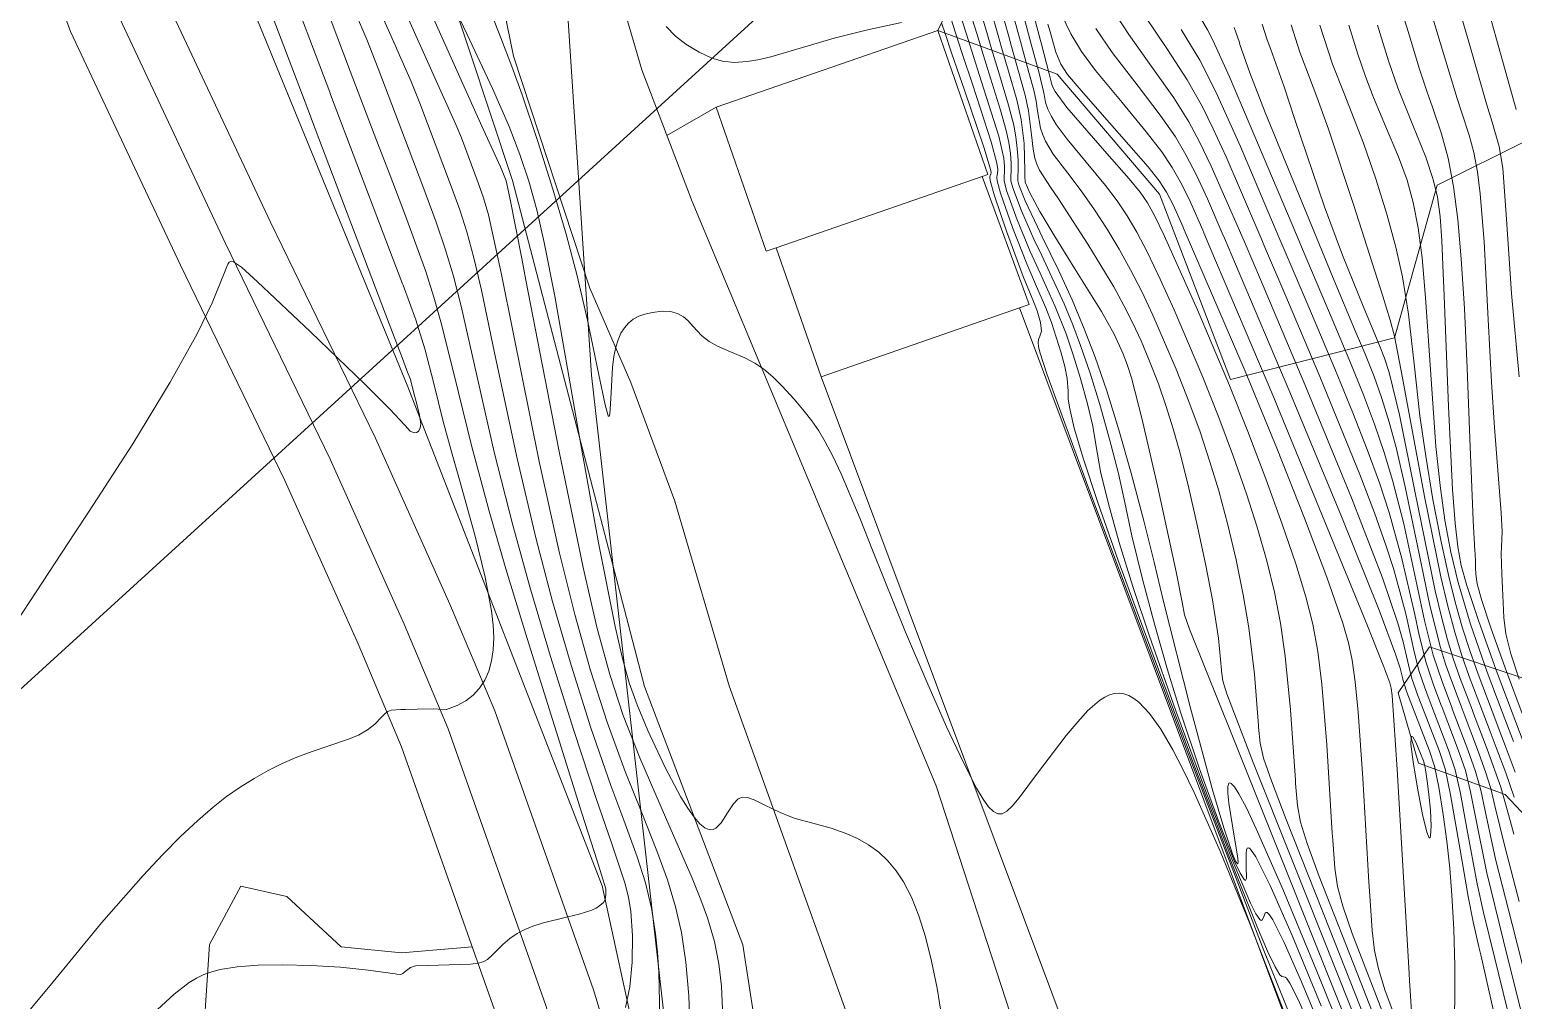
# Model space of a CAD drawing. Header units: metres. Extents: x 1233805 to 1234355, y 654698 to 655114.
# Drawn here: x 1234215.41 to 1234259.91, y 654955.97 to 654985.1 of the extents above; entities that cross this region are included whole.
import ezdxf

# ---------------------------------------------------------------- set-up
doc = ezdxf.new("R2010")
doc.units = ezdxf.units.M

msp = doc.modelspace()

# ---------------------------------------------------------------- linework, layer by layer
at = {"layer": 'ИИ_ГОРИЗОНТАЛИ_ОСН', "lineweight": 0}
for points, elevation in [([(1234223.021, 654986.897), (1234224.413, 654983.223), (1234224.437, 654983.159), (1234226.018, 654978.992), (1234226.287, 654978.279), (1234226.595, 654977.47), (1234226.611, 654977.429), (1234226.992, 654976.396), (1234227.267, 654975.522), (1234227.532, 654974.485), (1234227.817, 654973.346), (1234228.103, 654972.292), (1234228.304, 654971.591), (1234228.779, 654969.899), (1234229.079, 654968.67), (1234229.263, 654967.656), (1234229.311, 654967.233), (1234229.33, 654966.862), (1234229.317, 654966.493), (1234229.268, 654966.156), (1234229.183, 654965.851), (1234229.063, 654965.578), (1234228.909, 654965.339), (1234228.719, 654965.132), (1234228.496, 654964.96), (1234228.231, 654964.815), (1234227.917, 654964.704), (1234227.798, 654964.693), (1234227.661, 654964.707), (1234227.538, 654964.722), (1234227.037, 654964.71), (1234226.681, 654964.695), (1234226.545, 654964.696), (1234226.257, 654964.679), (1234226.159, 654964.642), (1234226.072, 654964.58), (1234225.968, 654964.469), (1234225.766, 654964.259), (1234225.544, 654964.089), (1234225.271, 654963.934), (1234224.947, 654963.795), (1234224.445, 654963.626), (1234223.882, 654963.439), (1234223.425, 654963.267), (1234222.987, 654963.078), (1234222.564, 654962.87), (1234222.142, 654962.633), (1234221.727, 654962.372), (1234221.319, 654962.084), (1234220.917, 654961.77), (1234220.443, 654961.362), (1234219.935, 654960.885), (1234219.393, 654960.339), (1234218.816, 654959.723), (1234217.569, 654958.3), (1234216.024, 654956.419), (1234215.818, 654956.164), (1234214.561, 654954.642)], 22.5), ([(1234226.434, 654986.188), (1234227.699, 654983.361), (1234227.796, 654983.147), (1234228.197, 654982.254), (1234228.36, 654981.857), (1234228.869, 654980.508), (1234229.029, 654980.052), (1234229.17, 654979.545), (1234229.565, 654977.756), (1234229.914, 654976.013), (1234230.699, 654972.138), (1234231.307, 654969.387), (1234231.766, 654967.549), (1234232.239, 654965.87), (1234232.738, 654964.316), (1234233.276, 654962.837), (1234233.751, 654961.653), (1234234.228, 654960.457), (1234234.542, 654959.585), (1234234.784, 654958.778), (1234234.96, 654958.012), (1234235.097, 654957.117), (1234235.185, 654956.106), (1234235.226, 654954.98)], 24.5), ([(1234257.291, 654986.17), (1234257.653, 654984.942), (1234258.225, 654983.032), (1234258.379, 654982.576), (1234258.59, 654981.933), (1234258.727, 654981.413), (1234258.837, 654980.839), (1234258.924, 654980.175), (1234259.039, 654978.744), (1234259.161, 654976.404), (1234259.256, 654974.519), (1234259.345, 654973.167), (1234259.471, 654971.622), (1234259.552, 654970.605), (1234259.575, 654970.042), (1234259.562, 654969.573), (1234259.553, 654969.373), (1234259.573, 654968.773), (1234259.594, 654968.344), (1234259.602, 654968.119), (1234259.633, 654967.46), (1234259.693, 654966.967), (1234259.836, 654966.372), (1234260.092, 654965.611)], 38.5), ([(1234258.139, 654986.246), (1234258.606, 654984.624), (1234259.111, 654982.871), (1234259.281, 654982.328), (1234259.494, 654981.594), (1234259.601, 654980.945), (1234259.712, 654979.412), (1234259.864, 654977.181), (1234260.089, 654974.679)], 39), ([(1234258.987, 654986.323), (1234259.74, 654983.638), (1234259.996, 654982.71)], 39.5), ([(1234224.282, 654985.814), (1234224.993, 654983.938), (1234225.005, 654983.907), (1234225.025, 654983.853), (1234225.822, 654981.757), (1234226.193, 654980.802), (1234226.193, 654980.802), (1234226.69, 654979.514), (1234227.294, 654977.84), (1234227.537, 654977.075), (1234227.749, 654976.333), (1234228.142, 654974.746), (1234228.662, 654972.627), (1234229.197, 654970.649), (1234229.698, 654968.926), (1234230.334, 654966.826), (1234231.979, 654961.586), (1234232.438, 654960.154), (1234232.691, 654959.322), (1234232.694, 654959.152), (1234232.669, 654959.001), (1234232.62, 654958.907), (1234232.515, 654958.815), (1234232.407, 654958.741), (1234232.278, 654958.679), (1234231.898, 654958.56), (1234231.559, 654958.482), (1234230.785, 654958.291), (1234230.502, 654958.199), (1234230.264, 654958.101), (1234230.034, 654957.978), (1234229.816, 654957.828), (1234229.607, 654957.652), (1234229.375, 654957.421), (1234229.281, 654957.324), (1234229.141, 654957.201), (1234229.013, 654957.129), (1234228.86, 654957.086), (1234228.632, 654957.06), (1234227.358, 654957.016), (1234227.357, 654957.016), (1234226.989, 654957.003), (1234226.837, 654956.96), (1234226.678, 654956.834), (1234226.609, 654956.773), (1234226.544, 654956.747), (1234226.427, 654956.761), (1234226.377, 654956.77), (1234225.565, 654956.882), (1234224.734, 654956.968), (1234223.843, 654957.021), (1234222.997, 654957.041), (1234222.262, 654957.026), (1234221.638, 654956.977), (1234221.127, 654956.894), (1234220.871, 654956.827), (1234220.637, 654956.743), (1234220.416, 654956.638), (1234220.199, 654956.509), (1234219.745, 654956.16), (1234219.117, 654955.576)], 23), ([(1234244.23, 654985.727), (1234244.462, 654984.921), (1234244.562, 654984.561), (1234244.77, 654983.854), (1234245.017, 654982.996), (1234245.151, 654982.405), (1234245.239, 654981.682), (1234245.262, 654980.861), (1234245.26, 654980.708), (1234245.267, 654980.523), (1234245.412, 654980.203), (1234245.713, 654979.642), (1234246.127, 654978.942), (1234246.766, 654977.921), (1234247.56, 654976.645), (1234247.944, 654975.966), (1234248.204, 654975.397), (1234248.336, 654975.049), (1234248.461, 654974.655), (1234248.774, 654973.445), (1234249.241, 654971.407), (1234249.798, 654968.834), (1234249.984, 654967.923), (1234250.047, 654967.544), (1234250.047, 654967.54), (1234250.202, 654967.109), (1234251.12, 654964.819), (1234251.431, 654964.046), (1234255.463, 654953.969)], 29), ([(1234244.518, 654985.821), (1234244.779, 654984.893), (1234244.859, 654984.597), (1234245.074, 654983.845), (1234245.272, 654983.139), (1234245.376, 654982.664), (1234245.464, 654981.943), (1234245.511, 654981.515), (1234245.561, 654981.242), (1234245.619, 654981.06), (1234245.702, 654980.883), (1234246.036, 654980.373), (1234246.275, 654980.025), (1234247.156, 654978.667), (1234247.928, 654977.381), (1234248.233, 654976.825), (1234248.502, 654976.293), (1234248.748, 654975.759), (1234249.003, 654975.154), (1234249.268, 654974.475), (1234249.495, 654973.826), (1234249.713, 654973.126), (1234249.928, 654972.352), (1234250.181, 654971.341), (1234250.445, 654970.19), (1234250.693, 654969.02), (1234250.89, 654967.991), (1234251.069, 654966.837), (1234251.158, 654965.878), (1234251.159, 654965.853), (1234251.197, 654965.562), (1234251.316, 654965.17), (1234252.111, 654963.108), (1234253.283, 654960.174), (1234255.897, 654953.6)], 29.5), ([(1234245.1, 654985.984), (1234245.415, 654984.82), (1234245.454, 654984.669), (1234245.688, 654983.793), (1234245.824, 654983.246), (1234245.839, 654983.151), (1234245.885, 654982.914), (1234245.952, 654982.711), (1234246.057, 654982.494), (1234246.203, 654982.259), (1234246.532, 654981.819), (1234247.104, 654981.126), (1234247.685, 654980.424), (1234248.035, 654979.962), (1234248.331, 654979.518), (1234248.619, 654979.024), (1234248.938, 654978.412), (1234249.323, 654977.614), (1234249.742, 654976.692), (1234250.602, 654974.668), (1234251.079, 654973.462), (1234251.52, 654972.282), (1234251.908, 654971.174), (1234252.235, 654970.167), (1234252.525, 654969.16), (1234252.752, 654968.221), (1234252.931, 654967.289), (1234253.074, 654966.304), (1234253.235, 654964.693), (1234253.378, 654962.583), (1234253.384, 654962.478), (1234253.437, 654961.815), (1234253.533, 654961.317), (1234253.728, 654960.678), (1234254.093, 654959.685), (1234255.336, 654956.51), (1234256.763, 654952.862)], 30.5), ([(1234245.394, 654986.054), (1234245.733, 654984.776), (1234245.751, 654984.706), (1234245.988, 654983.779), (1234246.048, 654983.538), (1234246.05, 654983.522), (1234246.087, 654983.394), (1234246.168, 654983.243), (1234246.523, 654982.767), (1234247.718, 654981.388), (1234248.389, 654980.624), (1234248.723, 654980.221), (1234248.944, 654979.904), (1234249.153, 654979.528), (1234249.443, 654978.928), (1234250.445, 654976.697), (1234251.401, 654974.425), (1234251.951, 654973.039), (1234252.491, 654971.617), (1234252.983, 654970.259), (1234253.388, 654969.074), (1234253.694, 654968.083), (1234253.899, 654967.263), (1234254.047, 654966.443), (1234254.166, 654965.461), (1234254.317, 654963.642), (1234254.485, 654960.986), (1234254.496, 654960.791), (1234254.557, 654959.943), (1234254.641, 654959.391), (1234254.798, 654958.798), (1234255.084, 654957.973), (1234256.146, 654955.211)], 31), ([(1234247.834, 654985.796), (1234248.38, 654984.952), (1234249.111, 654983.929), (1234249.735, 654983.057), (1234250.183, 654982.333), (1234250.502, 654981.734), (1234250.853, 654981.005), (1234251.769, 654978.915), (1234251.867, 654978.684), (1234252.329, 654977.603), (1234253.663, 654974.457), (1234255.063, 654971.049), (1234255.988, 654968.655), (1234256.447, 654967.29), (1234256.605, 654966.727), (1234256.737, 654966.168), (1234256.766, 654966.04), (1234256.869, 654965.634), (1234256.976, 654965.316), (1234257.044, 654965.141), (1234257.173, 654964.807), (1234257.685, 654963.47), (1234257.865, 654962.923), (1234258.028, 654962.136), (1234258.315, 654960.493), (1234258.559, 654959.091), (1234258.706, 654958.329), (1234258.882, 654957.575), (1234258.94, 654957.339), (1234259.314, 654955.701)], 33), ([(1234225.151, 654985.667), (1234225.527, 654984.809), (1234225.869, 654983.937), (1234227.207, 654980.404), (1234227.606, 654979.328), (1234227.878, 654978.525), (1234228.123, 654977.704), (1234228.354, 654976.807), (1234228.756, 654975.032), (1234229.348, 654972.418), (1234229.9, 654970.228), (1234230.416, 654968.376), (1234231.035, 654966.294), (1234231.732, 654964.068), (1234232.411, 654962.003), (1234232.852, 654960.732), (1234233.271, 654959.47), (1234233.373, 654959.055), (1234233.439, 654958.643), (1234233.492, 654957.905), (1234233.482, 654957.115), (1234233.411, 654956.379), (1234233.284, 654955.761)], 23.5), ([(1234227.52, 654985.435), (1234228.973, 654982.208), (1234229.531, 654980.982), (1234229.606, 654980.817), (1234229.701, 654980.56), (1234229.815, 654980.059), (1234230.17, 654978.231), (1234230.293, 654977.584), (1234231.29, 654972.442), (1234232.011, 654968.966), (1234232.428, 654967.169), (1234232.814, 654965.747), (1234233.216, 654964.517), (1234233.709, 654963.254), (1234234.486, 654961.471), (1234235.285, 654959.634), (1234235.543, 654958.988), (1234235.74, 654958.444), (1234235.95, 654957.736), (1234236.086, 654957.068), (1234236.16, 654956.396), (1234236.2, 654955.476)], 25), ([(1234228.313, 654985.417), (1234228.534, 654984.952), (1234229.29, 654983.339), (1234229.791, 654982.192), (1234230.116, 654981.356), (1234230.383, 654980.552), (1234230.622, 654979.692), (1234230.849, 654978.718), (1234231.166, 654977.1), (1234231.615, 654974.532), (1234231.872, 654973.043), (1234232.476, 654969.703), (1234232.974, 654967.189), (1234233.194, 654966.231), (1234233.397, 654965.503), (1234233.63, 654964.837), (1234233.952, 654964.068), (1234234.471, 654962.958), (1234234.945, 654962.073), (1234235.154, 654961.735), (1234235.344, 654961.467), (1234235.513, 654961.271), (1234235.662, 654961.148), (1234235.75, 654961.106), (1234235.835, 654961.09), (1234235.917, 654961.102), (1234235.998, 654961.141), (1234236.155, 654961.296), (1234236.346, 654961.596), (1234236.522, 654961.873), (1234236.66, 654962.015), (1234236.79, 654962.066), (1234236.946, 654962.057), (1234237.139, 654961.99), (1234237.444, 654961.839), (1234237.939, 654961.598), (1234238.375, 654961.433), (1234238.905, 654961.285), (1234239.456, 654961.134), (1234239.868, 654960.993), (1234240.239, 654960.83), (1234240.57, 654960.64), (1234240.878, 654960.414), (1234241.155, 654960.154), (1234241.404, 654959.858), (1234241.624, 654959.525), (1234241.861, 654959.063), (1234242.08, 654958.512), (1234242.281, 654957.873), (1234242.464, 654957.149), (1234242.628, 654956.339), (1234242.771, 654955.452)], 25.5), ([(1234234.507, 654985.2), (1234234.786, 654984.903), (1234235.096, 654984.662), (1234235.494, 654984.429), (1234235.871, 654984.248), (1234236.193, 654984.152), (1234236.542, 654984.116), (1234236.935, 654984.142), (1234237.255, 654984.198), (1234237.643, 654984.289), (1234238.766, 654984.612), (1234239.542, 654984.841), (1234240.505, 654985.088), (1234241.567, 654985.314)], 26.5), ([(1234242.758, 654985.308), (1234242.875, 654984.986), (1234243.076, 654984.38), (1234243.451, 654983.281), (1234244.032, 654981.571), (1234244.225, 654980.945), (1234244.25, 654980.817), (1234244.239, 654980.758), (1234244.234, 654980.751), (1234244.213, 654980.688), (1234244.224, 654980.572), (1234244.349, 654980.11), (1234244.712, 654979.056), (1234245.214, 654977.698), (1234245.517, 654976.941), (1234245.628, 654976.663), (1234245.733, 654976.309), (1234245.762, 654976.056), (1234245.714, 654975.904), (1234245.673, 654975.808), (1234245.659, 654975.71), (1234245.669, 654975.598), (1234245.711, 654975.427), (1234245.923, 654974.772), (1234247.111, 654971.511), (1234250.125, 654963.475), (1234252.426, 654957.468), (1234253.27, 654955.39)], 26.5), ([(1234243.041, 654985.448), (1234243.196, 654984.974), (1234243.374, 654984.416), (1234243.701, 654983.434), (1234244.255, 654981.738), (1234244.425, 654981.097), (1234244.452, 654980.906), (1234244.444, 654980.778), (1234244.436, 654980.749), (1234244.422, 654980.669), (1234244.431, 654980.568), (1234244.533, 654980.193), (1234244.893, 654979.163), (1234245.32, 654978.07), (1234245.645, 654977.321), (1234245.894, 654976.752), (1234246.064, 654976.316), (1234246.344, 654975.433), (1234246.458, 654974.988), (1234246.53, 654974.631), (1234246.558, 654974.255), (1234246.565, 654974.027), (1234246.597, 654973.777), (1234246.741, 654973.147), (1234247.019, 654972.216), (1234247.456, 654970.907), (1234248.056, 654969.205), (1234249.108, 654966.326), (1234250.334, 654963.048), (1234251.434, 654960.178), (1234252.229, 654958.178), (1234252.541, 654957.446), (1234252.766, 654956.973), (1234252.914, 654956.737), (1234252.967, 654956.691), (1234253.022, 654956.678), (1234253.068, 654956.669), (1234253.109, 654956.639), (1234253.215, 654956.49), (1234253.461, 654955.996), (1234253.837, 654955.141)], 27), ([(1234243.287, 654985.674), (1234243.512, 654984.969), (1234243.671, 654984.452), (1234243.966, 654983.54), (1234244.479, 654981.904), (1234244.627, 654981.243), (1234244.653, 654980.996), (1234244.648, 654980.799), (1234244.64, 654980.741), (1234244.639, 654980.567), (1234244.716, 654980.275), (1234245.033, 654979.39), (1234245.426, 654978.443), (1234245.722, 654977.796), (1234246.175, 654976.791), (1234246.5, 654975.969), (1234246.715, 654975.339), (1234246.931, 654974.629), (1234247.138, 654973.876), (1234247.299, 654973.206), (1234247.405, 654972.596), (1234247.536, 654971.845), (1234247.769, 654970.873), (1234248.093, 654969.715), (1234248.505, 654968.387), (1234249.001, 654966.899), (1234249.793, 654964.658), (1234250.688, 654962.239), (1234251.484, 654960.189), (1234252.033, 654958.888), (1234252.194, 654958.567), (1234252.308, 654958.4), (1234252.348, 654958.372), (1234252.38, 654958.376), (1234252.432, 654958.487), (1234252.474, 654958.591), (1234252.498, 654958.609), (1234252.526, 654958.607), (1234252.602, 654958.54), (1234252.704, 654958.383), (1234253.041, 654957.705), (1234253.558, 654956.53), (1234254.247, 654954.871)], 27.5), ([(1234243.945, 654985.626), (1234244.145, 654984.943), (1234244.265, 654984.525), (1234244.503, 654983.745), (1234244.775, 654982.84), (1234244.927, 654982.238), (1234244.992, 654981.885), (1234245.035, 654981.533), (1234245.057, 654981.186), (1234245.057, 654980.84), (1234245.053, 654980.72), (1234245.053, 654980.568), (1234245.084, 654980.44), (1234245.273, 654979.961), (1234245.637, 654979.188), (1234245.786, 654978.887), (1234246.283, 654977.866), (1234246.683, 654976.991), (1234247.046, 654976.126), (1234247.372, 654975.276), (1234247.721, 654974.258), (1234248.084, 654973.091), (1234248.456, 654971.787), (1234248.835, 654970.357), (1234249.138, 654969.125), (1234249.413, 654967.979), (1234250.218, 654964.783), (1234250.89, 654962.288), (1234251.228, 654961.148), (1234251.491, 654960.367), (1234251.58, 654960.153), (1234251.636, 654960.071), (1234251.651, 654960.08), (1234251.656, 654960.123), (1234251.64, 654960.309), (1234251.54, 654960.9), (1234251.377, 654961.885), (1234251.348, 654962.185), (1234251.349, 654962.384), (1234251.382, 654962.486), (1234251.411, 654962.498), (1234251.449, 654962.484), (1234251.548, 654962.379), (1234251.681, 654962.171), (1234251.906, 654961.744), (1234252.201, 654961.123), (1234252.999, 654959.307), (1234254.063, 654956.746), (1234255.286, 654953.695)], 28.5), ([(1234248.878, 654985.489), (1234249.538, 654984.501), (1234250.131, 654983.6), (1234250.588, 654982.783), (1234250.913, 654982.123), (1234251.296, 654981.285), (1234252.341, 654978.862), (1234252.484, 654978.525), (1234253.061, 654977.171), (1234254.112, 654974.69), (1234255.307, 654971.756), (1234255.747, 654970.601), (1234256.09, 654969.632), (1234256.315, 654968.93), (1234256.513, 654968.242), (1234256.685, 654967.569), (1234256.858, 654966.8), (1234256.927, 654966.485), (1234257.083, 654965.866), (1234257.246, 654965.379), (1234257.392, 654964.998), (1234257.474, 654964.785), (1234257.974, 654963.478), (1234258.17, 654962.893), (1234258.33, 654962.183), (1234258.524, 654961.126), (1234258.834, 654959.464), (1234259.021, 654958.609), (1234259.359, 654957.226), (1234259.73, 654955.716)], 33.5), ([(1234250.556, 654985.402), (1234250.736, 654985.1), (1234250.899, 654984.786), (1234251.399, 654983.685), (1234253.279, 654979.253), (1234253.719, 654978.207), (1234254.48, 654976.409), (1234255.009, 654975.157), (1234255.424, 654974.14), (1234255.755, 654973.265), (1234256.045, 654972.414), (1234256.294, 654971.585), (1234256.627, 654970.268), (1234257.02, 654968.453), (1234257.25, 654967.375), (1234257.512, 654966.33), (1234257.785, 654965.505), (1234258.076, 654964.74), (1234258.083, 654964.72), (1234258.55, 654963.494), (1234258.78, 654962.842), (1234258.935, 654962.277), (1234259.068, 654961.654), (1234259.384, 654960.211), (1234259.878, 654958.256), (1234260.53, 654955.694)], 34.5), ([(1234245.956, 654985.268), (1234246.017, 654985.039), (1234246.196, 654984.43), (1234246.345, 654984.064), (1234246.539, 654983.759), (1234246.887, 654983.342), (1234247.515, 654982.635), (1234248.966, 654980.98), (1234249.293, 654980.567), (1234249.515, 654980.228), (1234249.712, 654979.845), (1234250.01, 654979.173), (1234250.015, 654979.162), (1234250.073, 654979.028), (1234251.866, 654974.848), (1234252.821, 654972.539), (1234253.655, 654970.441), (1234254.322, 654968.67), (1234254.801, 654967.288), (1234254.974, 654966.704), (1234255.085, 654966.18), (1234255.173, 654965.533), (1234255.258, 654964.617), (1234255.396, 654962.642), (1234255.584, 654959.52), (1234255.609, 654959.104), (1234255.677, 654958.072), (1234255.749, 654957.465), (1234255.868, 654956.919), (1234256.074, 654956.262), (1234256.899, 654954.055)], 31.5), ([(1234247.393, 654985.134), (1234247.883, 654984.415), (1234248.659, 654983.402), (1234249.326, 654982.538), (1234249.777, 654981.882), (1234250.092, 654981.347), (1234250.408, 654980.736), (1234250.737, 654980.027), (1234251.185, 654978.993), (1234251.249, 654978.843), (1234251.583, 654978.066), (1234253.215, 654974.224), (1234254.759, 654970.487), (1234255.886, 654967.679), (1234256.376, 654966.365), (1234256.515, 654965.94), (1234256.598, 654965.624), (1234256.604, 654965.596), (1234256.706, 654965.252), (1234256.72, 654965.217), (1234256.873, 654964.829), (1234257.397, 654963.462), (1234257.552, 654962.996), (1234257.677, 654962.369), (1234257.81, 654961.55), (1234257.92, 654960.744), (1234258.008, 654959.934), (1234258.074, 654959.127), (1234258.129, 654958.105), (1234258.161, 654957.007), (1234258.164, 654955.985), (1234258.138, 654955.296)], 32.5), ([(1234251.545, 654985.163), (1234251.592, 654985.021), (1234251.696, 654984.712), (1234251.713, 654984.659), (1234252.012, 654983.801), (1234252.469, 654982.615), (1234254.49, 654977.69), (1234255.204, 654975.99), (1234255.457, 654975.39), (1234255.74, 654974.688), (1234255.973, 654974.034), (1234256.191, 654973.327), (1234256.396, 654972.561), (1234256.667, 654971.384), (1234257.035, 654969.612), (1234257.411, 654967.82), (1234257.727, 654966.562), (1234257.882, 654966.057), (1234258.055, 654965.568), (1234258.376, 654964.718), (1234258.406, 654964.641), (1234258.839, 654963.502), (1234259.082, 654962.826), (1234259.237, 654962.324), (1234259.362, 654961.81), (1234259.659, 654960.584), (1234260.088, 654958.933)], 35), ([(1234252.383, 654985.262), (1234252.528, 654984.796), (1234252.636, 654984.507), (1234253.037, 654983.39), (1234253.364, 654982.406), (1234254.252, 654979.783), (1234254.794, 654978.335), (1234255.43, 654976.758), (1234255.813, 654975.842), (1234255.905, 654975.624), (1234256.053, 654975.244), (1234256.189, 654974.809), (1234256.498, 654973.538), (1234256.961, 654971.251), (1234257.572, 654968.265), (1234257.758, 654967.481), (1234257.941, 654966.794), (1234258.122, 654966.204), (1234258.324, 654965.631), (1234258.677, 654964.695), (1234258.721, 654964.581), (1234259.127, 654963.511), (1234259.539, 654962.372), (1234259.823, 654961.37), (1234259.934, 654960.957)], 35.5), ([(1234254.115, 654985.241), (1234254.494, 654984.062), (1234254.837, 654983.19), (1234255.418, 654981.699), (1234255.791, 654980.622), (1234256.119, 654979.563), (1234256.387, 654978.577), (1234256.589, 654977.682), (1234256.773, 654976.566), (1234256.941, 654975.069), (1234257.113, 654973.513), (1234257.285, 654972.298), (1234257.503, 654971), (1234257.748, 654969.729), (1234257.999, 654968.596), (1234258.189, 654967.847), (1234258.392, 654967.139), (1234258.608, 654966.471), (1234258.864, 654965.758), (1234259.278, 654964.65), (1234259.573, 654963.881), (1234259.673, 654963.621), (1234259.965, 654962.822)], 36.5), ([(1234254.98, 654985.233), (1234255.248, 654984.363), (1234255.477, 654983.696), (1234255.723, 654983.062), (1234256.083, 654982.205), (1234256.467, 654981.287), (1234256.725, 654980.583), (1234256.91, 654979.917), (1234257.058, 654979.157), (1234257.177, 654978.258), (1234257.284, 654977.059), (1234257.41, 654975.185), (1234257.594, 654972.596), (1234257.715, 654971.426), (1234257.862, 654970.381), (1234258.04, 654969.425), (1234258.257, 654968.508), (1234258.628, 654967.256), (1234259.133, 654965.821), (1234259.579, 654964.628), (1234259.919, 654963.741)], 37), ([(1234255.841, 654985.236), (1234256.173, 654984.167), (1234256.454, 654983.354), (1234256.898, 654982.24), (1234257.286, 654981.272), (1234257.51, 654980.603), (1234257.635, 654980.072), (1234257.716, 654979.493), (1234257.768, 654978.776), (1234257.818, 654977.556), (1234257.825, 654977.361), (1234257.967, 654973.797), (1234258.092, 654971.303), (1234258.165, 654970.292), (1234258.245, 654969.584), (1234258.351, 654969.017), (1234258.516, 654968.419), (1234258.865, 654967.37), (1234259.403, 654965.884), (1234259.88, 654964.606), (1234260.213, 654963.736)], 37.5)]:
    msp.add_lwpolyline(points, dxfattribs=dict(at, elevation=elevation))
at = {"layer": 'ИИ_ГОРИЗОНТАЛИ_УТОЛЩ', "lineweight": 0}
for points, elevation in [([(1234221.759, 654987.98), (1234223.834, 654982.507), (1234223.87, 654982.412), (1234226.197, 654976.277), (1234226.592, 654975.233), (1234226.718, 654974.902), (1234226.73, 654974.873), (1234226.83, 654974.604), (1234226.887, 654974.389), (1234226.966, 654974.083), (1234226.993, 654973.984), (1234227.108, 654973.535), (1234227.142, 654973.262), (1234227.128, 654973.15), (1234227.087, 654973.067), (1234227.022, 654973.016), (1234226.94, 654973.004), (1234226.829, 654973.057), (1234226.665, 654973.232), (1234226.656, 654973.243), (1234226.229, 654973.705), (1234225.456, 654974.472), (1234223.834, 654976.033), (1234222.242, 654977.536), (1234221.762, 654977.969), (1234221.525, 654978.133), (1234221.453, 654978.149), (1234221.398, 654978.127), (1234221.353, 654978.065), (1234221.301, 654977.941), (1234221.252, 654977.811), (1234220.887, 654976.902), (1234220.44, 654975.974), (1234219.63, 654974.523), (1234218.509, 654972.67), (1234217.198, 654970.647), (1234216.769, 654969.999), (1234214.827, 654967.039)], 22), ([(1234225.355, 654986.925), (1234226.411, 654984.544), (1234226.425, 654984.514), (1234226.854, 654983.55), (1234227.115, 654982.897), (1234228.038, 654980.456), (1234228.318, 654979.69), (1234228.524, 654979.035), (1234228.733, 654978.252), (1234228.96, 654977.282), (1234229.357, 654975.403), (1234230.032, 654972.232), (1234230.604, 654969.808), (1234231.098, 654967.943), (1234231.652, 654966.035), (1234232.248, 654964.149), (1234232.844, 654962.42), (1234233.229, 654961.382), (1234233.634, 654960.277), (1234233.881, 654959.494), (1234234.063, 654958.739), (1234234.187, 654957.963), (1234234.243, 654957.417), (1234234.283, 654956.813), (1234234.313, 654955.468)], 24), ([(1234229.188, 654985.775), (1234229.544, 654984.856), (1234229.875, 654983.999), (1234230.183, 654983.146), (1234230.658, 654981.74), (1234231.108, 654980.312), (1234231.501, 654978.962), (1234231.832, 654977.713), (1234232.142, 654976.388), (1234232.488, 654974.738), (1234232.676, 654973.842), (1234232.768, 654973.512), (1234232.795, 654973.491), (1234232.815, 654973.56), (1234232.842, 654974.035), (1234232.895, 654974.958), (1234232.937, 654975.297), (1234232.992, 654975.573), (1234233.059, 654975.796), (1234233.146, 654975.99), (1234233.251, 654976.158), (1234233.376, 654976.298), (1234233.518, 654976.412), (1234233.681, 654976.501), (1234233.866, 654976.568), (1234234.089, 654976.617), (1234234.388, 654976.651), (1234234.636, 654976.642), (1234234.846, 654976.587), (1234235.026, 654976.486), (1234235.149, 654976.376), (1234235.311, 654976.196), (1234235.564, 654975.922), (1234235.795, 654975.739), (1234236.045, 654975.602), (1234236.434, 654975.435), (1234236.86, 654975.252), (1234237.163, 654975.092), (1234237.431, 654974.909), (1234237.705, 654974.678), (1234237.988, 654974.398), (1234238.339, 654974.011), (1234238.647, 654973.655), (1234238.872, 654973.367), (1234239.079, 654973.064), (1234239.276, 654972.733), (1234239.502, 654972.301), (1234239.751, 654971.775), (1234240.324, 654970.424), (1234240.695, 654969.486), (1234241.685, 654967.022), (1234242.321, 654965.526), (1234242.916, 654964.182), (1234243.418, 654963.111), (1234243.815, 654962.338), (1234244.01, 654962.006), (1234244.173, 654961.777), (1234244.318, 654961.634), (1234244.453, 654961.567), (1234244.584, 654961.572), (1234244.724, 654961.646), (1234244.884, 654961.795), (1234245.094, 654962.045), (1234245.616, 654962.746), (1234246.503, 654963.92), (1234246.848, 654964.333), (1234247.156, 654964.665), (1234247.504, 654964.973), (1234247.657, 654965.072), (1234247.804, 654965.141), (1234247.949, 654965.18), (1234248.092, 654965.188), (1234248.236, 654965.167), (1234248.38, 654965.116), (1234248.529, 654965.031), (1234248.682, 654964.915), (1234248.999, 654964.582), (1234249.337, 654964.11), (1234249.7, 654963.494), (1234250.004, 654962.91), (1234250.342, 654962.208), (1234251.118, 654960.449), (1234252.02, 654958.243), (1234253.153, 654955.332)], 26), ([(1234243.535, 654985.894), (1234243.828, 654984.959), (1234243.968, 654984.489), (1234244.234, 654983.641), (1234244.533, 654982.688), (1234244.703, 654982.071), (1234244.78, 654981.715), (1234244.831, 654981.387), (1234244.855, 654981.089), (1234244.853, 654980.82), (1234244.846, 654980.732), (1234244.846, 654980.568), (1234244.9, 654980.358), (1234245.157, 654979.665), (1234245.531, 654978.815), (1234245.767, 654978.322), (1234246.437, 654976.872), (1234246.701, 654976.24), (1234246.936, 654975.623), (1234247.219, 654974.796), (1234247.509, 654973.854), (1234247.802, 654972.813), (1234248.067, 654971.781), (1234248.258, 654970.914), (1234248.474, 654969.912), (1234248.795, 654968.606), (1234249.16, 654967.235), (1234249.546, 654965.89), (1234249.945, 654964.593), (1234250.505, 654962.918), (1234251.081, 654961.324), (1234251.555, 654960.143), (1234251.723, 654959.784), (1234251.836, 654959.599), (1234251.883, 654959.573), (1234251.909, 654959.626), (1234251.905, 654960.002), (1234251.896, 654960.385), (1234251.909, 654960.488), (1234251.935, 654960.543), (1234251.977, 654960.551), (1234252.033, 654960.509), (1234252.192, 654960.277), (1234252.621, 654959.414), (1234253.278, 654957.918), (1234254.155, 654955.808)], 28), ([(1234244.808, 654985.906), (1234245.097, 654984.859), (1234245.157, 654984.633), (1234245.383, 654983.813), (1234245.527, 654983.288), (1234245.6, 654982.955), (1234245.643, 654982.668), (1234245.735, 654982.148), (1234245.799, 654981.943), (1234245.882, 654981.75), (1234246.116, 654981.364), (1234246.548, 654980.79), (1234246.98, 654980.224), (1234247.355, 654979.692), (1234247.728, 654979.118), (1234248.089, 654978.516), (1234248.433, 654977.897), (1234248.768, 654977.243), (1234249.105, 654976.534), (1234249.802, 654974.911), (1234250.183, 654973.943), (1234250.517, 654973.029), (1234250.815, 654972.137), (1234251.081, 654971.259), (1234251.355, 654970.242), (1234251.602, 654969.189), (1234251.814, 654968.143), (1234251.982, 654967.147), (1234252.153, 654965.761), (1234252.268, 654964.222), (1234252.272, 654964.166), (1234252.317, 654963.688), (1234252.424, 654963.243), (1234252.658, 654962.558), (1234253.102, 654961.396), (1234254.421, 654958.066), (1234256.33, 654953.231)], 30), ([(1234256.444, 654986.072), (1234256.767, 654985.018), (1234257.092, 654983.946), (1234257.34, 654983.193), (1234257.478, 654982.809), (1234257.762, 654981.979), (1234257.958, 654981.242), (1234258.118, 654980.394), (1234258.247, 654979.406), (1234258.352, 654978.225), (1234258.447, 654976.731), (1234258.533, 654974.94), (1234258.622, 654972.575), (1234258.648, 654971.857), (1234258.709, 654970.375), (1234258.763, 654969.463), (1234258.769, 654969.38), (1234258.775, 654969.117), (1234258.775, 654969.053), (1234258.782, 654968.937), (1234258.791, 654968.777), (1234258.791, 654968.759), (1234258.829, 654968.467), (1234258.959, 654967.999), (1234259.244, 654967.154), (1234259.713, 654965.845), (1234260.18, 654964.583)], 38), ([(1234246.373, 654985.532), (1234246.644, 654984.973), (1234246.964, 654984.45), (1234247.385, 654983.879), (1234248.178, 654982.917), (1234248.906, 654982.039), (1234249.372, 654981.431), (1234249.686, 654980.96), (1234249.961, 654980.476), (1234250.227, 654979.929), (1234250.598, 654979.081), (1234250.632, 654979.003), (1234250.815, 654978.578), (1234252.705, 654974.13), (1234255.501, 654967.311), (1234256.033, 654965.981), (1234256.209, 654965.504), (1234256.248, 654965.344), (1234256.277, 654965.122), (1234256.43, 654962.9), (1234256.788, 654956.773), (1234256.8, 654956.559), (1234256.855, 654955.642)], 32), ([(1234249.948, 654985.109), (1234250.509, 654984.188), (1234250.994, 654983.234), (1234251.729, 654981.593), (1234252.885, 654978.878), (1234253.101, 654978.366), (1234253.778, 654976.772), (1234254.56, 654974.924), (1234255.103, 654973.606), (1234255.534, 654972.503), (1234255.897, 654971.504), (1234256.192, 654970.608), (1234256.574, 654969.23), (1234256.955, 654967.546), (1234257.088, 654966.93), (1234257.298, 654966.098), (1234257.515, 654965.442), (1234257.742, 654964.847), (1234257.775, 654964.762), (1234258.262, 654963.486), (1234258.475, 654962.866), (1234258.632, 654962.23), (1234258.788, 654961.433), (1234259.109, 654959.838), (1234259.617, 654957.754), (1234260.13, 654955.705)], 34), ([(1234253.25, 654985.25), (1234253.511, 654984.429), (1234253.69, 654983.96), (1234254.023, 654983.085), (1234254.369, 654982.111), (1234255.122, 654979.851), (1234256.002, 654977.105), (1234256.221, 654976.386), (1234256.349, 654975.908), (1234256.592, 654974.655), (1234256.632, 654974.431), (1234257.247, 654971.091), (1234257.74, 654968.684), (1234257.949, 654967.799), (1234258.157, 654967.021), (1234258.363, 654966.349), (1234258.594, 654965.694), (1234258.978, 654964.673), (1234259.22, 654964.041), (1234259.403, 654963.563), (1234259.688, 654962.8), (1234259.938, 654962.071)], 36), ([(1234257.425, 654961.683), (1234257.445, 654961.205), (1234257.433, 654960.912), (1234257.415, 654960.853), (1234257.39, 654960.851), (1234257.32, 654961.022), (1234257.194, 654961.548), (1234257.039, 654962.341), (1234256.909, 654963.128), (1234256.844, 654963.662), (1234256.847, 654963.859), (1234256.866, 654963.891), (1234256.896, 654963.877), (1234256.99, 654963.719), (1234257.134, 654963.377), (1234257.216, 654963.158), (1234257.258, 654963.009), (1234257.289, 654962.833), (1234257.333, 654962.552), (1234257.382, 654962.163), (1234257.425, 654961.683)], 32)]:
    msp.add_lwpolyline(points, dxfattribs=dict(at, elevation=elevation))
at = {"layer": 'ИИ_ДОРОГИ_АД', "lineweight": 0}
for points in [[(1234232.181, 654931.059), (1234231.485, 654941.469), (1234231.11, 654949.912), (1234230.652, 654951.474), (1234229.474, 654955.346), (1234226.561, 654963.578), (1234225.266, 654966.668), (1234223.067, 654971.575), (1234219.932, 654978.035), (1234216.64, 654985.051), (1234213.606, 654993.282), (1234209.939, 655004.539), (1234207.31, 655010.19), (1234205.734, 655015.792), (1234208.622, 655016.604)], [(1234234.91, 654935.201), (1234234.481, 654941.636), (1234234.091, 654950.407), (1234233.527, 654952.332), (1234232.324, 654956.283), (1234229.361, 654964.659), (1234228.019, 654967.862), (1234225.786, 654972.844), (1234222.64, 654979.327), (1234219.411, 654986.209), (1234216.441, 654994.266), (1234212.736, 655005.64), (1234210.132, 655011.235), (1234208.622, 655016.604)], [(1234225.872, 655015.393), (1234227.486, 655007.795), (1234229.28, 654999.274), (1234233.77, 654983.899), (1234235.28, 654979.948), (1234242.599, 654962.411), (1234246.914, 654949.166), (1234249.599, 654944.45), (1234253.621, 654941.616), (1234256.584, 654938.131), (1234261.761, 654932.995), (1234264.242, 654931.245), (1234280.624, 654913.48)], [(1234223.484, 655012.932), (1234224.068, 655010.46), (1234224.8, 655007.415), (1234225.332, 655004.791), (1234226.407, 654999.78), (1234228.29, 654992.298), (1234229.926, 654984.305), (1234232.213, 654977.348), (1234233.445, 654974.512), (1234234.765, 654970.949), (1234236.389, 654965.414), (1234240.278, 654954.562), (1234240.617, 654952.626), (1234240.706, 654951.123), (1234241.016, 654948.936), (1234240.989, 654948.091), (1234240.491, 654944.51), (1234239.422, 654941.883), (1234237.311, 654938.846), (1234232.181, 654931.059), (1234228.203, 654924.776)]]:
    msp.add_lwpolyline(points, dxfattribs=at)
at = {"layer": 'ИИ_ДОРОГИ_АД_ОСИ', "lineweight": 0}
msp.add_lwpolyline([(1234233.545, 654933.129), (1234232.983, 654941.553), (1234232.6, 654950.16), (1234232.09, 654951.903), (1234230.899, 654955.814), (1234227.961, 654964.119), (1234226.643, 654967.265), (1234224.427, 654972.209), (1234221.286, 654978.681), (1234218.026, 654985.63), (1234215.023, 654993.774), (1234211.337, 655005.09), (1234208.721, 655010.713), (1234207.178, 655016.198)], dxfattribs=at)
at = {"layer": 'ИИ_ЛЭП_НН', "lineweight": 0}
for points in [[(1234213.717, 655063.816), (1234224.994, 655027.75), (1234230.474, 655001.937), (1234232.261, 654974.732), (1234235.873, 654942.857), (1234254.685, 654930.295), (1234274.578, 654914.045), (1234301.425, 654870.757), (1234315.062, 654850.276)], [(1234238.68, 654986.811), (1234209.864, 654960.512), (1234196.274, 654950.12)]]:
    msp.add_lwpolyline(points, dxfattribs=at)
at = {"layer": 'ИИ_ОТКОС', "color": 33, "lineweight": 0, "elevation": 27.811}
msp.add_lwpolyline([(1234185.401, 655082.982), (1234182.301, 655079.762), (1234186.591, 655071.553), (1234193.331, 655062.216), (1234197.751, 655057.912), (1234204.014, 655052.314), (1234210.661, 655036.822), (1234214.823, 655019.73), (1234217.776, 655007.734), (1234220.307, 654990.13), (1234226.739, 654974.429), (1234232.589, 654959.408), (1234234.53, 654950.46), (1234235.137, 654943.831), (1234237.503, 654940.983)], dxfattribs=at)
at = {"layer": 'ИИ_ОТКОС', "lineweight": 0, "elevation": 27.811}
msp.add_lwpolyline([(1234185.401, 655082.982), (1234189.912, 655078.709), (1234199.026, 655070.592), (1234207.165, 655064.71), (1234212.111, 655061.766), (1234215.481, 655053.057), (1234216.304, 655044.7), (1234218.796, 655037.366), (1234220.383, 655027.577), (1234223.132, 655011.38), (1234225.452, 654999.313), (1234227.298, 654988.425), (1234229.895, 654980.575), (1234233.85, 654965.39), (1234236.807, 654957.636), (1234237.821, 654951.033), (1234237.503, 654940.983)], dxfattribs=at)
at = {"layer": 'ИИ_СТРОЕНИЕ', "lineweight": 0}
for points in [[(1234236.002, 654982.772), (1234237.499, 654978.449), (1234237.804, 654978.555), (1234243.986, 654980.696), (1234244.154, 654980.755), (1234242.656, 654985.078), (1234236.002, 654982.772)], [(1234237.804, 654978.555), (1234239.148, 654974.678), (1234245.097, 654976.75), (1234245.391, 654976.852), (1234243.986, 654980.696), (1234237.804, 654978.555)], [(1234239.148, 654974.678), (1234248.682, 654949.22), (1234254.58, 654951.428), (1234245.097, 654976.75), (1234239.148, 654974.678)]]:
    msp.add_lwpolyline(points, dxfattribs=at)
at = {"layer": 'ИИ_УГОДЬЯ', "lineweight": 0}
for points in [[(1234242.656, 654985.078), (1234249.053, 654998.394)], [(1234242.656, 654985.078), (1234246.228, 654983.77), (1234249.299, 654980.161), (1234251.429, 654974.6), (1234256.352, 654975.854), (1234257.626, 654980.43), (1234260.356, 654981.795), (1234262.107, 654981.94)], [(1234236.002, 654982.772), (1234234.525, 654981.923)], [(1234265.668, 654946.7), (1234265.324, 654950.213), (1234262.996, 654953.925), (1234261.444, 654960.264), (1234259.671, 654962.148), (1234257.066, 654963.09), (1234256.457, 654965.195), (1234257.399, 654966.58), (1234260.391, 654965.583), (1234265.439, 654965.699), (1234268.542, 654965.478), (1234270.615, 654965.908)], [(1234200.29, 654937.766), (1234202.585, 654945.494), (1234208.527, 654950.934), (1234216.684, 654952.455), (1234220.561, 654953.83), (1234220.811, 654957.645), (1234221.749, 654959.396), (1234223.125, 654959.083), (1234224.751, 654957.582), (1234226.565, 654957.395), (1234228.685, 654957.574)]]:
    msp.add_lwpolyline(points, dxfattribs=at)

doc.saveas('drawing.dxf')
